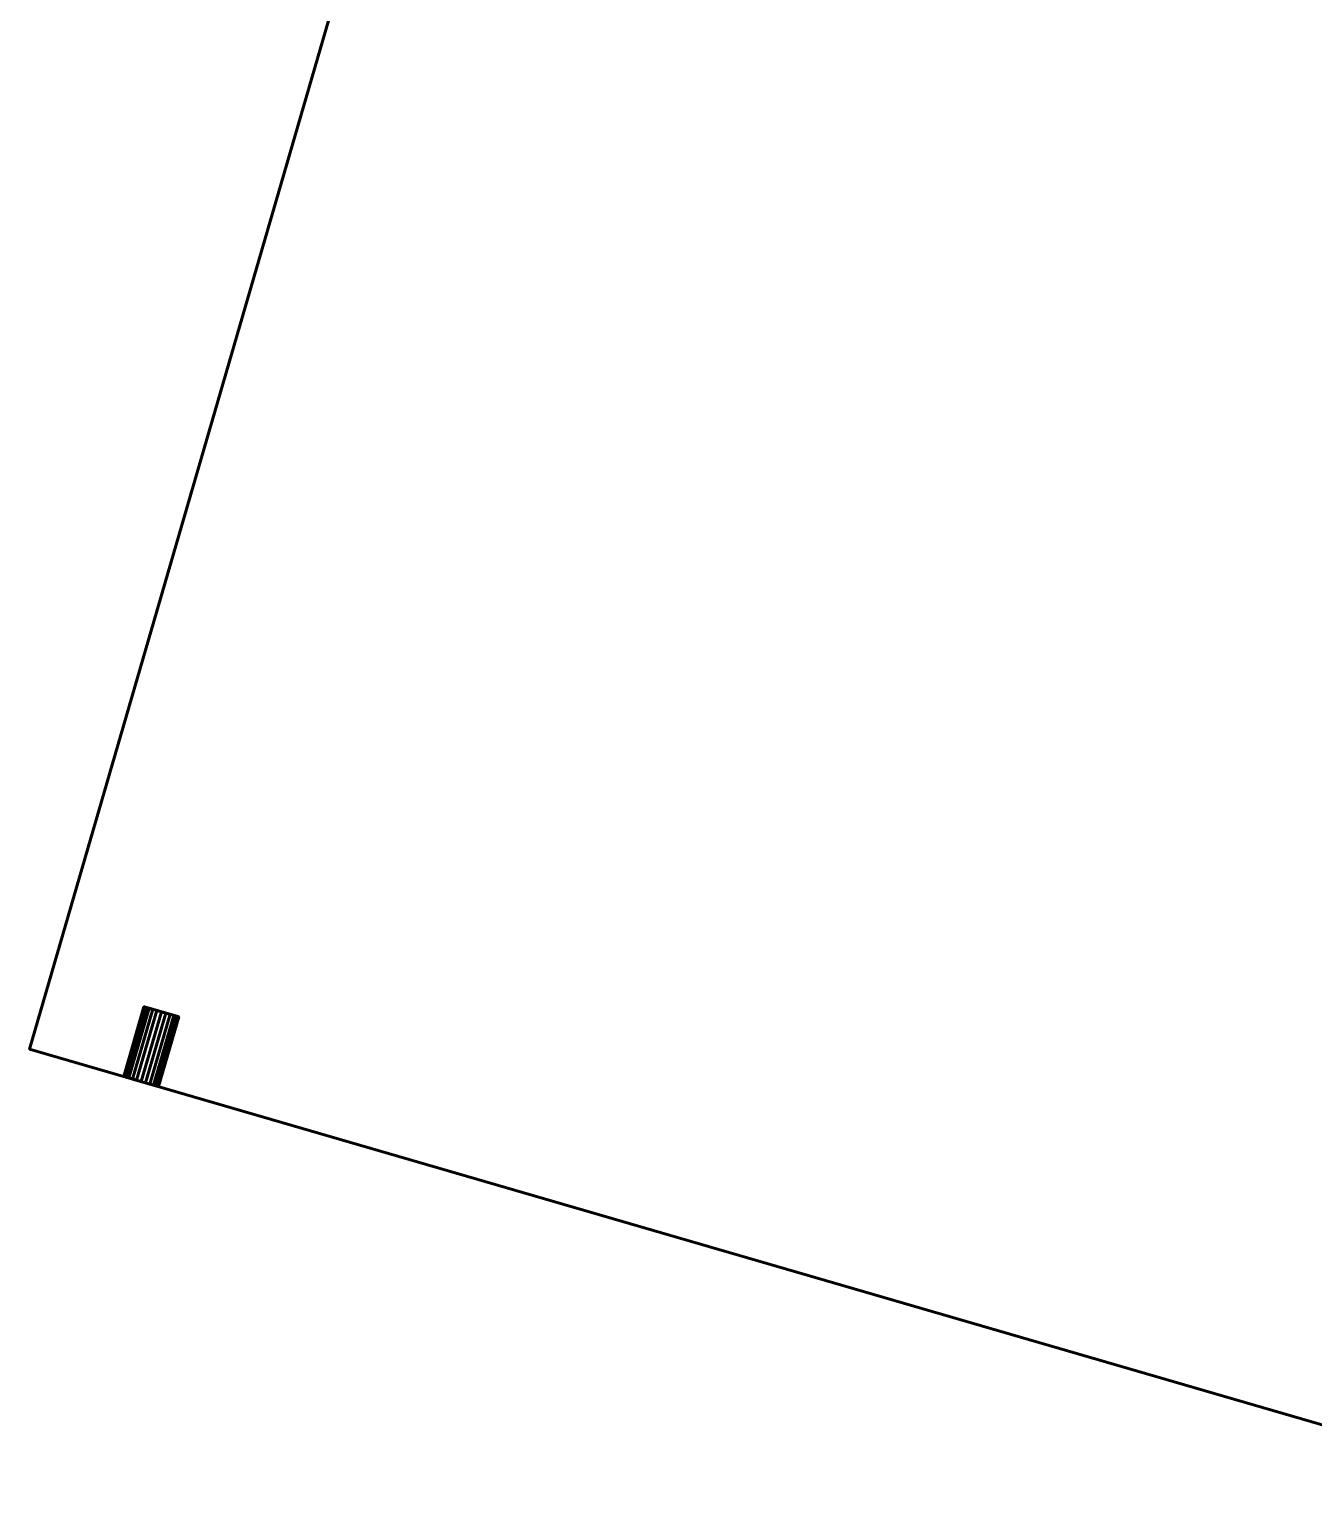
# Model space of a CAD drawing. Header units: inches. Extents: x -1654 to 1344, y -1538 to 36.
# Drawn here: x 850.52 to 868.19, y -798.2 to -777.92 of the extents above; entities that cross this region are included whole.
import ezdxf

# ---------------------------------------------------------------- set-up
doc = ezdxf.new("R2010")
doc.units = ezdxf.units.IN
doc.header["$MEASUREMENT"] = 0
doc.layers.add('M-EQPT', color=2, linetype='Continuous', lineweight=50)

# ---------------------------------------------------------------- blocks, each defined once
blk = doc.blocks.new('Heat Pump - Horizontal - Water Source - Heat Pump 3 Ton Horizontal-844840-_3D_')
at = {"layer": 'M-EQPT'}
mesh = blk.add_polyface(dxfattribs=at)
corners = [(31.1, -11.199, 9.65), (31.1, 11.199, 9.65), (-31.1, 11.199, 9.65), (-31.1, -11.199, 9.65)]
mesh.append_faces([[corners[k] for k in face] for face in [(3, 0, 1, 2)]])
mesh = blk.add_polyface(dxfattribs=at)
corners = [(31.1, -11.199, -9.65), (-31.1, -11.199, -9.65), (-31.1, 11.199, -9.65), (31.1, 11.199, -9.65)]
mesh.append_faces([[corners[k] for k in face] for face in [(1, 2, 3, 0)]])
mesh = blk.add_polyface(dxfattribs=at)
corners = [(31.1, 11.199, 9.65), (31.1, -11.199, 9.65), (31.1, -11.199, -9.65), (31.1, 11.199, -9.65)]
mesh.append_faces([[corners[k] for k in face] for face in [(0, 1, 2, 3)]])
mesh = blk.add_polyface(dxfattribs=at)
corners = [(30.1, -9.849, 2.969), (30.1, -9.841, 3.034), (30.1, -9.816, 3.094), (30.1, -9.776, 3.146), (30.1, -9.724, 3.186), (30.1, -9.664, 3.211), (30.1, -9.599, 3.219), (30.1, -9.535, 3.211), (30.1, -9.474, 3.186), (30.1, -9.422, 3.146), (30.1, -9.383, 3.094), (30.1, -9.358, 3.034), (30.1, -9.349, 2.969), (30.1, -9.358, 2.905), (30.1, -9.383, 2.844), (30.1, -9.422, 2.793), (30.1, -9.474, 2.753), (30.1, -9.535, 2.728), (30.1, -9.599, 2.719), (30.1, -9.664, 2.728), (30.1, -9.724, 2.753), (30.1, -9.776, 2.793), (30.1, -9.816, 2.844), (30.1, -9.841, 2.905)]
mesh.append_faces([[corners[k] for k in face] for face in [(9, 7, 8), (6, 3, 4, 5), (13, 10, 11, 12), (16, 14, 15), (21, 19, 20)]], dxfattribs={"vtx0": -1})
mesh.append_faces([[corners[k] for k in face] for face in [(23, 3, 22)]], dxfattribs={"vtx0": -1, "vtx1": -1})
mesh.append_faces([[corners[k] for k in face] for face in [(10, 13, 7, 9), (22, 7, 13, 21)]], dxfattribs={"vtx0": -1, "vtx1": -1, "vtx2": -1})
mesh.append_faces([[corners[k] for k in face] for face in [(13, 17, 19, 21)]], dxfattribs={"vtx0": -1, "vtx1": -1, "vtx2": -1, "vtx3": -1})
mesh.append_faces([[corners[k] for k in face] for face in [(3, 6, 7, 22)]], dxfattribs={"vtx0": -1, "vtx2": -1, "vtx3": -1})
mesh.append_faces([[corners[k] for k in face] for face in [(0, 1, 23), (18, 19, 17)]], dxfattribs={"vtx1": -1})
mesh.append_faces([[corners[k] for k in face] for face in [(13, 14, 16, 17)]], dxfattribs={"vtx1": -1, "vtx3": -1})
mesh.append_faces([[corners[k] for k in face] for face in [(1, 2, 3, 23)]], dxfattribs={"vtx2": -1, "vtx3": -1})
mesh = blk.add_polyface(dxfattribs=at)
corners = [(31.1, -9.349, 2.969), (31.1, -9.358, 2.905), (31.1, -9.383, 2.844), (31.1, -9.422, 2.793), (31.1, -9.474, 2.753), (31.1, -9.535, 2.728), (31.1, -9.599, 2.719), (31.1, -9.664, 2.728), (31.1, -9.724, 2.753), (31.1, -9.776, 2.793), (31.1, -9.816, 2.844), (31.1, -9.841, 2.905), (31.1, -9.849, 2.969), (30.1, -9.849, 2.969), (30.1, -9.841, 2.905), (30.1, -9.816, 2.844), (30.1, -9.776, 2.793), (30.1, -9.724, 2.753), (30.1, -9.664, 2.728), (30.1, -9.599, 2.719), (30.1, -9.535, 2.728), (30.1, -9.474, 2.753), (30.1, -9.422, 2.793), (30.1, -9.383, 2.844), (30.1, -9.358, 2.905), (30.1, -9.349, 2.969)]
mesh.append_faces([[corners[k] for k in face] for face in [(13, 14, 11, 12), (0, 1, 24, 25)]], dxfattribs={"vtx1": -1})
mesh.append_faces([[corners[k] for k in face] for face in [(14, 15, 10, 11), (16, 17, 8, 9), (15, 16, 9, 10), (17, 18, 7, 8), (6, 7, 18, 19), (19, 20, 5, 6), (20, 21, 4, 5), (22, 23, 2, 3), (21, 22, 3, 4), (23, 24, 1, 2)]], dxfattribs={"vtx1": -1, "vtx3": -1})
mesh = blk.add_polyface(dxfattribs=at)
corners = [(31.1, -9.849, 2.969), (31.1, -9.841, 3.034), (31.1, -9.816, 3.094), (31.1, -9.776, 3.146), (31.1, -9.724, 3.186), (31.1, -9.664, 3.211), (31.1, -9.599, 3.219), (31.1, -9.535, 3.211), (31.1, -9.474, 3.186), (31.1, -9.422, 3.146), (31.1, -9.383, 3.094), (31.1, -9.358, 3.034), (31.1, -9.349, 2.969), (30.1, -9.349, 2.969), (30.1, -9.358, 3.034), (30.1, -9.383, 3.094), (30.1, -9.422, 3.146), (30.1, -9.474, 3.186), (30.1, -9.535, 3.211), (30.1, -9.599, 3.219), (30.1, -9.664, 3.211), (30.1, -9.724, 3.186), (30.1, -9.776, 3.146), (30.1, -9.816, 3.094), (30.1, -9.841, 3.034), (30.1, -9.849, 2.969)]
mesh.append_faces([[corners[k] for k in face] for face in [(13, 14, 11, 12), (0, 1, 24, 25)]], dxfattribs={"vtx1": -1})
mesh.append_faces([[corners[k] for k in face] for face in [(14, 15, 10, 11), (16, 17, 8, 9), (15, 16, 9, 10), (17, 18, 7, 8), (6, 7, 18, 19), (19, 20, 5, 6), (20, 21, 4, 5), (22, 23, 2, 3), (21, 22, 3, 4), (23, 24, 1, 2)]], dxfattribs={"vtx1": -1, "vtx3": -1})
mesh = blk.add_polyface(dxfattribs=at)
corners = [(30.1, -9.849, 7.033), (30.1, -9.841, 7.098), (30.1, -9.816, 7.158), (30.1, -9.776, 7.21), (30.1, -9.724, 7.25), (30.1, -9.664, 7.275), (30.1, -9.599, 7.283), (30.1, -9.535, 7.275), (30.1, -9.474, 7.25), (30.1, -9.422, 7.21), (30.1, -9.383, 7.158), (30.1, -9.358, 7.098), (30.1, -9.349, 7.033), (30.1, -9.358, 6.969), (30.1, -9.383, 6.908), (30.1, -9.422, 6.857), (30.1, -9.474, 6.817), (30.1, -9.535, 6.792), (30.1, -9.599, 6.783), (30.1, -9.664, 6.792), (30.1, -9.724, 6.817), (30.1, -9.776, 6.857), (30.1, -9.816, 6.908), (30.1, -9.841, 6.969)]
mesh.append_faces([[corners[k] for k in face] for face in [(10, 8, 9), (13, 10, 11, 12), (16, 14, 15), (19, 17, 18)]], dxfattribs={"vtx0": -1})
mesh.append_faces([[corners[k] for k in face] for face in [(4, 10, 13, 3)]], dxfattribs={"vtx0": -1, "vtx1": -1, "vtx2": -1})
mesh.append_faces([[corners[k] for k in face] for face in [(16, 3, 13, 14), (21, 3, 16, 17)]], dxfattribs={"vtx0": -1, "vtx1": -1, "vtx3": -1})
mesh.append_faces([[corners[k] for k in face] for face in [(23, 0, 3, 22), (21, 22, 3)]], dxfattribs={"vtx1": -1, "vtx2": -1})
mesh.append_faces([[corners[k] for k in face] for face in [(7, 8, 10, 4)]], dxfattribs={"vtx1": -1, "vtx2": -1, "vtx3": -1})
mesh.append_faces([[corners[k] for k in face] for face in [(5, 6, 7, 4), (1, 2, 3, 0)]], dxfattribs={"vtx2": -1})
mesh.append_faces([[corners[k] for k in face] for face in [(19, 20, 21, 17)]], dxfattribs={"vtx2": -1, "vtx3": -1})
mesh = blk.add_polyface(dxfattribs=at)
corners = [(31.1, -9.349, 7.033), (31.1, -9.358, 6.969), (31.1, -9.383, 6.908), (31.1, -9.422, 6.857), (31.1, -9.474, 6.817), (31.1, -9.535, 6.792), (31.1, -9.599, 6.783), (31.1, -9.664, 6.792), (31.1, -9.724, 6.817), (31.1, -9.776, 6.857), (31.1, -9.816, 6.908), (31.1, -9.841, 6.969), (31.1, -9.849, 7.033), (30.1, -9.849, 7.033), (30.1, -9.841, 6.969), (30.1, -9.816, 6.908), (30.1, -9.776, 6.857), (30.1, -9.724, 6.817), (30.1, -9.664, 6.792), (30.1, -9.599, 6.783), (30.1, -9.535, 6.792), (30.1, -9.474, 6.817), (30.1, -9.422, 6.857), (30.1, -9.383, 6.908), (30.1, -9.358, 6.969), (30.1, -9.349, 7.033)]
mesh.append_faces([[corners[k] for k in face] for face in [(13, 14, 11, 12), (0, 1, 24, 25)]], dxfattribs={"vtx1": -1})
mesh.append_faces([[corners[k] for k in face] for face in [(14, 15, 10, 11), (16, 17, 8, 9), (15, 16, 9, 10), (17, 18, 7, 8), (6, 7, 18, 19), (19, 20, 5, 6), (20, 21, 4, 5), (22, 23, 2, 3), (21, 22, 3, 4), (23, 24, 1, 2)]], dxfattribs={"vtx1": -1, "vtx3": -1})
mesh = blk.add_polyface(dxfattribs=at)
corners = [(31.1, -9.849, 7.033), (31.1, -9.841, 7.098), (31.1, -9.816, 7.158), (31.1, -9.776, 7.21), (31.1, -9.724, 7.25), (31.1, -9.664, 7.275), (31.1, -9.599, 7.283), (31.1, -9.535, 7.275), (31.1, -9.474, 7.25), (31.1, -9.422, 7.21), (31.1, -9.383, 7.158), (31.1, -9.358, 7.098), (31.1, -9.349, 7.033), (30.1, -9.349, 7.033), (30.1, -9.358, 7.098), (30.1, -9.383, 7.158), (30.1, -9.422, 7.21), (30.1, -9.474, 7.25), (30.1, -9.535, 7.275), (30.1, -9.599, 7.283), (30.1, -9.664, 7.275), (30.1, -9.724, 7.25), (30.1, -9.776, 7.21), (30.1, -9.816, 7.158), (30.1, -9.841, 7.098), (30.1, -9.849, 7.033)]
mesh.append_faces([[corners[k] for k in face] for face in [(13, 14, 11, 12), (0, 1, 24, 25)]], dxfattribs={"vtx1": -1})
mesh.append_faces([[corners[k] for k in face] for face in [(14, 15, 10, 11), (16, 17, 8, 9), (15, 16, 9, 10), (17, 18, 7, 8), (6, 7, 18, 19), (19, 20, 5, 6), (20, 21, 4, 5), (22, 23, 2, 3), (21, 22, 3, 4), (23, 24, 1, 2)]], dxfattribs={"vtx1": -1, "vtx3": -1})
mesh = blk.add_polyface(dxfattribs=at)
corners = [(31.1, -9.849, 2.969), (31.1, -9.841, 2.905), (31.1, -9.816, 2.844), (31.1, -9.776, 2.793), (31.1, -9.724, 2.753), (31.1, -9.664, 2.728), (31.1, -9.599, 2.719), (31.1, -9.535, 2.728), (31.1, -9.474, 2.753), (31.1, -9.422, 2.793), (31.1, -9.383, 2.844), (31.1, -9.358, 2.905), (31.1, -9.349, 2.969), (31.1, -9.358, 3.034), (31.1, -9.383, 3.094), (31.1, -9.422, 3.146), (31.1, -9.474, 3.186), (31.1, -9.535, 3.211), (31.1, -9.599, 3.219), (31.1, -9.664, 3.211), (31.1, -9.724, 3.186), (31.1, -9.776, 3.146), (31.1, -9.816, 3.094), (31.1, -9.841, 3.034)]
mesh.append_faces([[corners[k] for k in face] for face in [(5, 3, 4), (17, 15, 16), (23, 21, 22)]], dxfattribs={"vtx0": -1})
mesh.append_faces([[corners[k] for k in face] for face in [(11, 17, 2, 3), (17, 11, 14, 15)]], dxfattribs={"vtx0": -1, "vtx1": -1, "vtx3": -1})
mesh.append_faces([[corners[k] for k in face] for face in [(21, 17, 18, 20)]], dxfattribs={"vtx0": -1, "vtx2": -1})
mesh.append_faces([[corners[k] for k in face] for face in [(21, 1, 2, 17)]], dxfattribs={"vtx0": -1, "vtx2": -1, "vtx3": -1})
mesh.append_faces([[corners[k] for k in face] for face in [(7, 8, 11, 3)]], dxfattribs={"vtx1": -1, "vtx2": -1, "vtx3": -1})
mesh.append_faces([[corners[k] for k in face] for face in [(18, 19, 20)]], dxfattribs={"vtx2": -1})
mesh.append_faces([[corners[k] for k in face] for face in [(5, 6, 7, 3), (23, 0, 1, 21)]], dxfattribs={"vtx2": -1, "vtx3": -1})
mesh.append_faces([[corners[k] for k in face] for face in [(8, 9, 10, 11), (11, 12, 13, 14)]], dxfattribs={"vtx3": -1})
mesh = blk.add_polyface(dxfattribs=at)
corners = [(31.1, -9.849, 7.033), (31.1, -9.841, 6.969), (31.1, -9.816, 6.908), (31.1, -9.776, 6.857), (31.1, -9.724, 6.817), (31.1, -9.664, 6.792), (31.1, -9.599, 6.783), (31.1, -9.535, 6.792), (31.1, -9.474, 6.817), (31.1, -9.422, 6.857), (31.1, -9.383, 6.908), (31.1, -9.358, 6.969), (31.1, -9.349, 7.033), (31.1, -9.358, 7.098), (31.1, -9.383, 7.158), (31.1, -9.422, 7.21), (31.1, -9.474, 7.25), (31.1, -9.535, 7.275), (31.1, -9.599, 7.283), (31.1, -9.664, 7.275), (31.1, -9.724, 7.25), (31.1, -9.776, 7.21), (31.1, -9.816, 7.158), (31.1, -9.841, 7.098)]
mesh.append_faces([[corners[k] for k in face] for face in [(21, 8, 11, 20)]], dxfattribs={"vtx0": -1, "vtx1": -1, "vtx2": -1})
mesh.append_faces([[corners[k] for k in face] for face in [(20, 11, 14, 17)]], dxfattribs={"vtx0": -1, "vtx1": -1, "vtx2": -1, "vtx3": -1})
mesh.append_faces([[corners[k] for k in face] for face in [(21, 0, 1)]], dxfattribs={"vtx0": -1, "vtx2": -1})
mesh.append_faces([[corners[k] for k in face] for face in [(3, 7, 8, 21)]], dxfattribs={"vtx0": -1, "vtx2": -1, "vtx3": -1})
mesh.append_faces([[corners[k] for k in face] for face in [(2, 3, 21, 1)]], dxfattribs={"vtx1": -1, "vtx2": -1})
mesh.append_faces([[corners[k] for k in face] for face in [(5, 6, 7)]], dxfattribs={"vtx2": -1})
mesh.append_faces([[corners[k] for k in face] for face in [(3, 4, 5, 7)]], dxfattribs={"vtx2": -1, "vtx3": -1})
mesh.append_faces([[corners[k] for k in face] for face in [(8, 9, 10, 11), (11, 12, 13, 14), (14, 15, 16, 17), (17, 18, 19, 20), (21, 22, 23, 0)]], dxfattribs={"vtx3": -1})
mesh = blk.add_polyface(dxfattribs=at)
corners = [(31.1, -11.199, 9.65), (-31.1, -11.199, 9.65), (-31.1, -11.199, -9.65), (31.1, -11.199, -9.65)]
mesh.append_faces([[corners[k] for k in face] for face in [(0, 1, 2, 3)]])

msp = doc.modelspace()

# ---------------------------------------------------------------- block references
at = {"layer": 'M-EQPT', "rotation": 253.7901312840831}
msp.add_blockref('Heat Pump - Horizontal - Water Source - Heat Pump 3 Ton Horizontal-844840-_3D_', (869.956, -765.213, 1330.002), dxfattribs=at)

doc.saveas('drawing.dxf')
